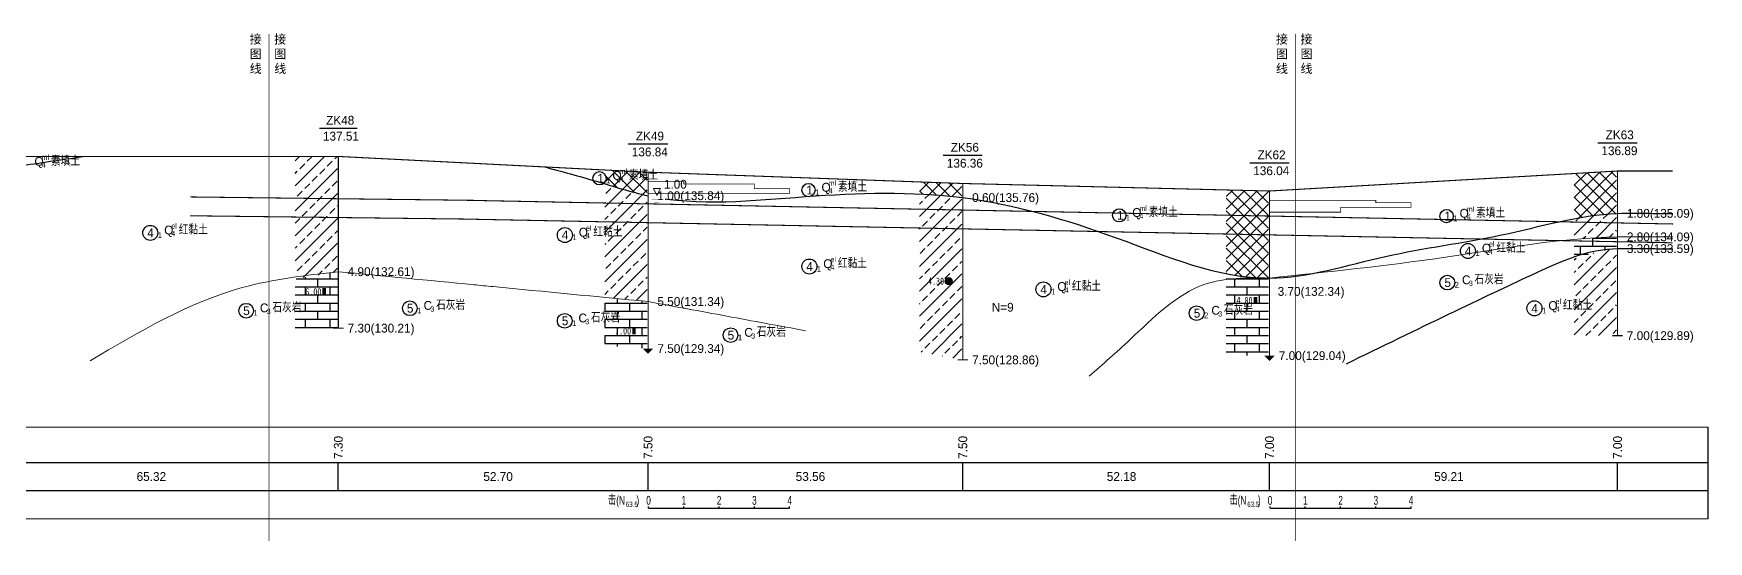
# Model space of a CAD drawing. Header units: inches. Extents: x -205 to 12199, y -11610 to -150.
# Drawn here: x 335.3 to 810.3, y -2252.4 to -2108.4 of the extents above; entities that cross this region are included whole.
import ezdxf
from ezdxf.enums import TextEntityAlignment as Align

# ---------------------------------------------------------------- set-up
doc = ezdxf.new("R2010")
doc.units = ezdxf.units.IN
doc.header["$MEASUREMENT"] = 0
doc.linetypes.add('ACAD_ISO03W100', pattern=[30, 12, -18])
doc.linetypes.add('ACAD_ISO05W100', pattern=[34, 24, -3, 0.5, -3, 0.5, -3])
for name, color, linetype in [('GiCAD_PouMian', 7, 'Continuous'), ('GICAD_QUYANG', 7, 'Continuous'), ('地质-原位曲线', 7, 'Continuous'), ('地质-图框', 7, 'Continuous'), ('地质-地层符号', 3, 'Continuous'), ('地质-地层线', 7, 'Continuous'), ('地质-地面线', 7, 'Continuous'), ('地质-填充花纹', 4, 'Continuous'), ('地质-文字', 7, 'Continuous'), ('地质-标注栏', 7, 'Continuous'), ('地质-标贯', 7, 'Continuous'), ('地质-水位线', 5, 'Continuous'), ('地质-钻孔', 7, 'Continuous'), ('管底', 7, 'Continuous'), ('红线', 1, 'ACAD_ISO05W100')]:
    doc.layers.add(name, color=color, linetype=linetype)
doc.styles.add('LZ_PMT_LINE', font='', dxfattribs={"height": 2})
doc.styles.get("Standard").update_dxf_attribs({"font": ''})
doc.styles.add('地层编号', font='Comfont.shx', dxfattribs={"width": 0.7, "height": 2.5, "bigfont": 'Hztxt12a.shx'})
doc.styles.add('层底标注', font='Comfont.shx', dxfattribs={"width": 0.7, "height": 2.5, "bigfont": 'Hztxt12a.shx'})
doc.styles.add('岩土名称', font='Comfont.shx', dxfattribs={"width": 0.7, "height": 2.5, "bigfont": 'Hztxt12a.shx'})
doc.styles.add('时代', font='Comfont.shx', dxfattribs={"width": 0.7, "height": 2.5, "bigfont": 'Hztxt12a.shx'})
doc.styles.add('标注栏数据', font='Comfont.shx', dxfattribs={"width": 0.7, "height": 2.5, "bigfont": 'Hztxt12a.shx'})
doc.styles.add('标贯动探', font='Comfont.shx', dxfattribs={"width": 0.7, "height": 2.5, "bigfont": 'Hztxt12a.shx'})
doc.styles.add('钻孔标注', font='Comfont.shx', dxfattribs={"width": 0.7, "height": 2.5, "bigfont": 'Hztxt12a.shx'})
doc.styles.get('LZ_PMT_LINE').set_extended_font_data('SimSun')
doc.styles.get('Standard').set_extended_font_data('SimSun')
doc.linetypes.add('bzhjcx', pattern='A,0.001,[2,XX1.shx,S=1,R=0,X=1,Y=0],-2', length=2.001)
doc.linetypes.add('swx', pattern='A,7,-1.5,["●",LZ_PMT_LINE,S=0.05,R=0,X=0,Y=0],-1.5', length=10)
pattern_1 = [(45, (-8641.076, -2322.844), (-3.535534, 3.535534), []), (45, (-8637.5405, -2322.844), (-3.535534, 3.535534), [2, -1])]
pattern_2 = [(0, (-8641.076, -2322.8439), (0, 2.3), []), (90, (-8641.076, -2322.844), (-3.5, 2.3), [2.3, -2.3])]
pattern_3 = [(45, (-8641.076, -2322.8439), (-1.76776695, 1.76776695), []), (135, (-8641.076, -2322.8439), (-1.76776695, -1.76776695), [])]

# ---------------------------------------------------------------- blocks, each defined once
blk = doc.blocks.new('gkqy_yan.dwg不标', base_point=(0, -1))
at = {"color": 7}
blk.add_solid([(-0.5, -2), (-0.5, 0), (0.5, -2), (0.5, 0)], dxfattribs=at)
blk = doc.blocks.new('shuiweifhcj')
at = {"color": 7, "linetype": 'Continuous'}
blk.add_wipeout([(-2.46, -2.23), (2.54, -2.23), (2.54, 2.23), (-2.46, 2.23)], dxfattribs=at).dxf.layer = '地质-水位线'
at = {"color": 7}
for points, const_width in [([(-2.25, 0.02), (2.32, 0.02)], 0.075), ([(-1.5, -1), (1.5, -1)], 0.075), ([(-0.75, -2), (0.75, -2)], 0.05)]:
    blk.add_lwpolyline(points, dxfattribs=dict(at, const_width=const_width))
at = {"color": 7, "lineweight": 0}
blk.add_lwpolyline([(0.02, 0.02), (1.02, 2.02), (-0.98, 2.02), (0.02, 0.02)], dxfattribs=at)
blk = doc.blocks.new('gkqy_yuan.dwg不标')
at = {"layer": 'GiCAD_PouMian'}
h = blk.add_hatch(color=7, dxfattribs=at)
edge = h.paths.add_edge_path()
edge.add_arc((0, 0), 1, 0, 360)
at = {"layer": 'GICAD_QUYANG', "color": 7}
blk.add_circle((0, 0), 1, dxfattribs=at)

msp = doc.modelspace()

# ---------------------------------------------------------------- hatches: boundary and pattern name
at = {"layer": '地质-填充花纹', "linetype": 'Continuous'}
h = msp.add_hatch(dxfattribs=at)
h.set_pattern_fill('GKFZNT', scale=0.5, style=0, pattern_type=2)
h.set_pattern_definition([(45, (-8551.076, -2322.844), (-3.535534, 3.535534), []), (45, (-8547.5405, -2322.844), (-3.535534, 3.535534), [2, -1])])
h.paths.add_polyline_path([(421.46493, -2176.00272), (414.22859, -2177.20359), (409.46493, -2177.99412), (409.46493, -2143.30206), (421.46493, -2143.29472)])
h = msp.add_hatch(dxfattribs=at)
h.set_pattern_fill('GKSTT', scale=0.5, style=0, pattern_type=2)
h.set_pattern_definition(pattern_3)
h.paths.add_polyline_path([(509.29946, -2147.74851), (509.29946, -2154.36666), (504.49808, -2153.19081), (499.69622, -2151.79771), (497.29946, -2151.07275), (497.29946, -2147.13827)])
h = msp.add_hatch(dxfattribs=at)
h.set_pattern_fill('GKFZNT', scale=0.5, style=0, pattern_type=2)
h.set_pattern_definition(pattern_1)
h.paths.add_polyline_path([(499.69622, -2151.79771), (504.49808, -2153.19081), (509.29946, -2154.36666), (509.29946, -2184.40379), (500.47071, -2183.55276), (497.29946, -2183.24707), (497.29946, -2151.07275)])
h = msp.add_hatch(dxfattribs=at)
h.set_pattern_fill('GKSTT', scale=0.5, style=0, pattern_type=2)
h.set_pattern_definition(pattern_3)
h.paths.add_polyline_path([(598.56061, -2150.95223), (598.56061, -2154.93785), (589.14758, -2154.05883), (586.56061, -2153.93711), (586.56061, -2150.52203)])
h = msp.add_hatch(dxfattribs=at)
h.set_pattern_fill('GKSTT', scale=0.5, style=0, pattern_type=2)
h.set_pattern_definition(pattern_3)
h.paths.add_polyline_path([(784.21785, -2159.45332), (776.00998, -2160.28888), (772.21785, -2160.95374), (772.21785, -2148.1313), (784.21785, -2147.44222)])
h = msp.add_hatch(dxfattribs=at)
h.set_pattern_fill('GKFZNT', scale=0.5, style=0, pattern_type=2)
h.set_pattern_definition(pattern_1)
h.paths.add_polyline_path([(589.14758, -2154.05883), (598.56061, -2154.93785), (598.56061, -2200.91489), (586.56061, -2198.6922), (586.56061, -2153.93711)])
h = msp.add_hatch(dxfattribs=at)
h.set_pattern_fill('GKSTT', scale=0.5, style=0, pattern_type=2)
h.set_pattern_definition(pattern_3)
h.paths.add_polyline_path([(685.53478, -2153.08844), (685.53478, -2177.7506), (680.57457, -2177.53948), (675.61752, -2176.89521), (673.53478, -2176.47385), (673.53478, -2152.79409)])
h = msp.add_hatch(dxfattribs=at)
h.set_pattern_fill('GKFZNT', scale=0.5, style=0, pattern_type=2)
h.set_pattern_definition(pattern_1)
h.paths.add_polyline_path([(784.21785, -2166.10703), (774.75738, -2166.57983), (772.21785, -2166.80792), (772.21785, -2160.95374), (776.00998, -2160.28888), (784.21785, -2159.45332)])
h = msp.add_hatch(dxfattribs=at)
h.set_pattern_fill('GKSHY', scale=0.5, style=0, pattern_type=2)
h.set_pattern_definition(pattern_2)
h.paths.add_polyline_path([(784.21785, -2169.46829), (778.6442, -2170.36959), (773.83264, -2171.72398), (772.21785, -2172.29521), (772.21785, -2166.80792), (774.75738, -2166.57983), (784.21785, -2166.10703)])
h = msp.add_hatch(dxfattribs=at)
h.set_pattern_fill('GKFZNT', scale=0.5, style=0, pattern_type=2)
h.set_pattern_definition(pattern_1)
h.paths.add_polyline_path([(784.21785, -2194.09453), (772.21785, -2194.09453), (772.21785, -2172.29521), (773.83264, -2171.72398), (778.6442, -2170.36959), (784.21785, -2169.46829)])
h = msp.add_hatch(dxfattribs=at)
h.set_pattern_fill('GKSHY', scale=0.5, style=0, pattern_type=2)
h.set_pattern_definition([(0, (-8551.076, -2322.8439), (0, 2.3), []), (90, (-8551.076, -2322.844), (-3.5, 2.3), [2.3, -2.3])])
h.paths.add_polyline_path([(421.46493, -2191.96123), (409.46493, -2191.96123), (409.46493, -2177.99412), (414.22859, -2177.20359), (421.46493, -2176.00272)])
h = msp.add_hatch(dxfattribs=at)
h.set_pattern_fill('GKSHY', scale=0.5, style=0, pattern_type=2)
h.set_pattern_definition(pattern_2)
h.paths.add_polyline_path([(675.61752, -2176.89521), (680.57457, -2177.53948), (685.53478, -2177.7506), (685.53478, -2199.76124), (673.53478, -2199.76124), (673.53478, -2176.47385)])
h = msp.add_hatch(dxfattribs=at)
h.set_pattern_fill('GKSHY', scale=0.5, style=0, pattern_type=2)
h.set_pattern_definition(pattern_2)
h.paths.add_polyline_path([(500.47071, -2183.55276), (509.29946, -2184.40379), (509.29946, -2197.74471), (497.29946, -2196.95231), (497.29946, -2183.24707)])

# ---------------------------------------------------------------- linework, layer by layer
at = {"layer": '地质-原位曲线', "color": 7, "linetype": 'Continuous'}
for p, q in [((509.69933, -2243.02786), (509.69933, -2242.52786)), ((509.69933, -2243.02786), (549.69933, -2243.02786)), ((519.69933, -2243.02786), (519.69933, -2242.52786)), ((529.69933, -2243.02786), (529.69933, -2242.52786)), ((539.69933, -2243.02786), (539.69933, -2242.52786)), ((549.69933, -2243.02786), (549.69933, -2242.52786)), ((685.93468, -2243.02786), (685.93468, -2242.52786)), ((685.93468, -2243.02786), (725.93468, -2243.02786)), ((695.93468, -2243.02786), (695.93468, -2242.52786)), ((705.93468, -2243.02786), (705.93468, -2242.52786)), ((715.93468, -2243.02786), (715.93468, -2242.52786)), ((725.93468, -2243.02786), (725.93468, -2242.52786))]:
    msp.add_line(p, q, dxfattribs=at)
at = {"layer": '地质-原位曲线', "color": 7, "linetype": 'Continuous', "const_width": 0.2, "flags": 128}
msp.add_lwpolyline([(685.93468, -2155.76124), (715.93468, -2155.76124), (715.93468, -2156.4279), (725.93468, -2156.4279), (725.93468, -2157.09457), (725.93468, -2157.09457), (725.93468, -2157.76124), (705.93468, -2157.76124), (705.93468, -2158.4279), (705.93468, -2158.4279), (705.93468, -2159.09457), (685.93468, -2159.09457)], dxfattribs=at)
at = {"layer": '地质-地层符号', "color": 7, "linetype": 'Continuous'}
for centre, major_axis in [((495.78537, -2149.48344), (0, 1.875)), ((555.05503, -2152.82787), (0, 1.875)), ((643.17269, -2159.99455), (0, 1.875)), ((736.00131, -2160.20424), (0, 1.875)), ((368.40591, -2164.96121), (0, 2.125)), ((485.95974, -2165.57472), (0, 2.125)), ((742.06455, -2170.10043), (0, 2.125)), ((555.30503, -2174.49454), (0, 2.125)), ((621.67965, -2180.9691), (0, 2.125)), ((736.20964, -2179.06122), (0, 2.08333)), ((395.58125, -2187.01956), (0, 2.08333)), ((442.00081, -2186.32073), (0, 2.08333)), ((760.92208, -2186.35288), (0, 2.125)), ((485.91807, -2189.88739), (0, 2.08333)), ((665.12457, -2187.7168), (0, 2.08333)), ((532.94808, -2193.96122), (0, 2.08333))]:
    msp.add_ellipse(centre, major_axis=major_axis, ratio=1, dxfattribs=at)
at = {"layer": '地质-地层线', "color": 7, "lineweight": 25}
msp.add_spline([(312.84688, -2148.69453), (330.99156, -2146.01676), (349.13623, -2143.33899)], degree=3, dxfattribs=at)
for points, knots in [([(480.27128, -2146.27234), (485.15735, -2147.5858), (494.92949, -2150.21273), (518.86306, -2158.05375), (554.25642, -2154.09974), (599.27379, -2152.59669), (642.25731, -2165.37578), (681.89261, -2182.50202), (718.69193, -2170.52669), (751.63184, -2166.52286), (776.60529, -2158.93112), (793.01944, -2159.44514), (798.23706, -2159.45513), (800.12002, -2159.45002)], [0, 0, 0, 0, 15.196418235, 30.392836469, 75.0242114, 119.655586331, 164.612085508, 209.568584685, 243.02578978, 276.482994876, 309.940199972, 319.940199972, 325.590434039, 325.590434039, 325.590434039, 325.590434039]), ([(707.58716, -2202.04457), (727.56382, -2192.35555), (767.51715, -2172.97751), (778.35029, -2169.10522), (793.07767, -2169.43315), (798.2526, -2169.45966), (800.12002, -2169.46923)], [0, 0, 0, 0, 25.809433963, 51.618867927, 61.618867927, 67.264828057, 67.264828057, 67.264828057, 67.264828057])]:
    msp.add_open_spline(points, degree=3, knots=knots, dxfattribs=at)
at = {"layer": '地质-地层线', "color": 7, "linetype": 'bzhjcx', "lineweight": 0}
for points, knots in [([(685.78478, -2177.76124), (702.24558, -2176.04803), (735.16718, -2172.6216), (771.22189, -2165.79626), (793.01883, -2166.10227), (798.23629, -2166.10673), (800.12002, -2166.10444)], [0, 0, 0, 0, 49.68516027, 99.37032054, 109.37032054, 115.021910189, 115.021910189, 115.021910189, 115.021910189]), ([(460.12002, -2179.66322), (461.95741, -2179.84034), (478.43389, -2181.42856), (494.91037, -2183.01678), (509.54946, -2184.42789)], [38.583098667, 38.583098667, 38.583098667, 38.583098667, 44.120822037, 88.241644073, 88.241644073, 88.241644073, 88.241644073])]:
    msp.add_open_spline(points, degree=3, knots=knots, dxfattribs=at)
for points in [[(351.35044, -2201.20528), (394.49842, -2180.47781), (421.71493, -2175.96123)], [(685.78478, -2177.76124), (667.4305, -2179.54126), (646.20425, -2195.23861), (634.64203, -2205.58854)], [(509.54946, -2184.42789), (531.86424, -2188.56112), (554.17903, -2192.69435)]]:
    msp.add_spline(points, degree=3, dxfattribs=at)
at = {"layer": '地质-地层线', "color": 7, "linetype": 'bzhjcx', "lineweight": 0, "start_tangent": (0.995386299, -0.095948505), "end_tangent": (0.995386299, -0.095948505)}
msp.add_spline([(421.71493, -2175.96123), (460.12002, -2179.66322)], degree=3, dxfattribs=at)
at = {"layer": '地质-地面线', "color": 7, "linetype": 'Continuous', "const_width": 0.3}
for points in [[(120.12002, -2145.36122), (140.12002, -2145.36122), (216.0787, -2145.36122), (312.84688, -2143.3612), (421.71493, -2143.29457), (460.12002, -2145.24758)], [(460.12002, -2145.24758), (509.54946, -2147.76122), (598.81061, -2150.96119), (685.78478, -2153.09457), (784.46785, -2147.42787), (800.12002, -2147.42787)]]:
    msp.add_lwpolyline(points, dxfattribs=at)
at = {"layer": '地质-标注栏', "color": 7, "linetype": 'Continuous', "const_width": 0.3}
for points in [[(80.12023, -2220.02786), (470.12023, -2220.02786)], [(420.12023, -2220.02786), (810.12023, -2220.02786)], [(810.12023, -2220.02786), (810.12023, -2246.02786)], [(80.12023, -2246.02786), (470.12023, -2246.02786)], [(420.12023, -2246.02786), (810.12023, -2246.02786)]]:
    msp.add_lwpolyline(points, dxfattribs=at)
at = {"layer": '地质-标注栏', "color": 7, "linetype": 'Continuous'}
for points in [[(80.12023, -2230.02786), (470.12023, -2230.02786)], [(420.12023, -2230.02786), (810.12023, -2230.02786)], [(421.71493, -2238.02786), (421.71493, -2230.02786)], [(421.71493, -2238.02786), (421.71493, -2230.02786)], [(509.54946, -2238.02786), (509.54946, -2230.02786)], [(509.54946, -2238.02786), (509.54946, -2230.02786)], [(598.81061, -2238.02786), (598.81061, -2230.02786)], [(598.81061, -2238.02786), (598.81061, -2230.02786)], [(685.78478, -2238.02786), (685.78478, -2230.02786)], [(685.78478, -2238.02786), (685.78478, -2230.02786)], [(784.46785, -2238.02786), (784.46785, -2230.02786)], [(80.12023, -2238.02786), (470.12023, -2238.02786)], [(420.12023, -2238.02786), (810.12023, -2238.02786)]]:
    msp.add_lwpolyline(points, dxfattribs=at)
at = {"layer": '地质-钻孔', "color": 7, "linetype": 'Continuous'}
for p, q in [((416.35167, -2135.29457), (427.07823, -2135.29457)), ((503.93663, -2139.76121), (515.16222, -2139.76121)), ((778.89659, -2139.42787), (790.03917, -2139.42787)), ((593.28038, -2142.9612), (604.33995, -2142.9612)), ((680.17198, -2145.09457), (691.39757, -2145.09457))]:
    msp.add_line(p, q, dxfattribs=at)
at = {"layer": '地质-钻孔', "color": 7, "const_width": 0.3, "flags": 128}
for points in [[(421.71493, -2143.29457), (421.71493, -2191.96123)], [(598.81061, -2150.96119), (598.81061, -2200.96119)], [(784.46785, -2147.42787), (784.46785, -2194.09453)], [(685.78478, -2153.09457), (685.78478, -2199.76124)]]:
    msp.add_lwpolyline(points, dxfattribs=at)
at = {"layer": '地质-钻孔', "color": 7, "linetype": 'Continuous', "const_width": 0.3, "flags": 128}
for points in [[(420.21493, -2191.96123), (423.21493, -2191.96123)], [(782.96785, -2194.09453), (785.96785, -2194.09453)], [(597.31061, -2200.96119), (600.31061, -2200.96119)]]:
    msp.add_lwpolyline(points, dxfattribs=at)
at = {"layer": '地质-钻孔', "color": 7, "linetype": 'Continuous'}
for points in [[(508.04946, -2197.76122), (511.04946, -2197.76122), (509.54946, -2199.26122)], [(684.28478, -2199.76124), (687.28478, -2199.76124), (685.78478, -2201.26124)]]:
    msp.add_solid(points, dxfattribs=at)
at = {"layer": '管底', "linetype": 'swx', "const_width": 0.3}
for points in [[(379.74726, -2154.77819), (460.10493, -2155.7366)], [(379.68366, -2160.11081), (460.04133, -2161.06922)], [(456.37241, -2161.02546), (800.13183, -2167.77572)]]:
    msp.add_lwpolyline(points, dxfattribs=at)
at = {"layer": '红线', "linetype": 'ACAD_ISO03W100', "ltscale": 0.4, "const_width": 0.2}
for points in [[(402.09932, -2108.54945), (402.09932, -2252.34036)], [(693.12578, -2108.54945), (693.12578, -2252.34036)]]:
    msp.add_lwpolyline(points, dxfattribs=at)

# ---------------------------------------------------------------- block references
at = {"layer": '地质-图框', "color": 7, "linetype": 'Continuous'}
for name, p in [('gkqy_yuan.dwg不标', (594.81061, -2178.62786)), ('gkqy_yan.dwg不标', (417.71493, -2181.6279)), ('gkqy_yan.dwg不标', (681.78478, -2184.09457)), ('gkqy_yan.dwg不标', (505.54946, -2192.76122))]:
    msp.add_blockref(name, p, dxfattribs=at)

# ---------------------------------------------------------------- texts
at = {"layer": '地质-原位曲线', "color": 7, "linetype": 'Continuous', "style": '标注栏数据', "width": 0.7}
for s, height, p in [('击', 2.5, (498.17849, -2242.02786)), ('(N', 2.5, (500.52849, -2242.02786)), ('63.5', 1.5, (503.23683, -2242.65286)), (')', 2.5, (506.25183, -2242.02786)), ('击', 2.5, (674.41385, -2242.02786)), ('(N', 2.5, (676.76385, -2242.02786)), ('63.5', 1.5, (679.47218, -2242.65286)), (')', 2.5, (682.48718, -2242.02786))]:
    msp.add_text(s, height=height, dxfattribs=at).set_placement(p)
for s, p in [('0', (509.69933, -2242.02786)), ('1', (519.69933, -2242.02786)), ('2', (529.69933, -2242.02786)), ('3', (539.69933, -2242.02786)), ('4', (549.69933, -2242.02786)), ('0', (685.93468, -2242.02786)), ('1', (695.93468, -2242.02786)), ('2', (705.93468, -2242.02786)), ('3', (715.93468, -2242.02786)), ('4', (725.93468, -2242.02786))]:
    msp.add_text(s, height=2.5, dxfattribs=at).set_placement(p, align=Align.CENTER)
at = {"layer": '地质-图框', "color": 7, "linetype": 'Continuous', "width": 0.7}
for s, p in [('4.30', (588.93602, -2179.62786)), ('6.00', (412.34034, -2182.6279)), ('4.80', (676.41018, -2185.09457)), ('7.00', (500.17486, -2193.76122))]:
    msp.add_text(s, height=2, dxfattribs=at).set_placement(p)
at = {"layer": '地质-地层符号', "color": 7, "linetype": 'Continuous'}
for s, height, style, p in [('Q', 2.5, '时代', (335.55406, -2145.93342)), ('素填土', 2.5, '岩土名称', (340.22072, -2145.93342)), ('1', 2.5, '地层编号', (495.16037, -2150.73344)), ('1', 1.625, '地层编号', (497.66037, -2150.93344)), ('Q', 2.5, '时代', (499.47287, -2149.93344)), ('1', 2.5, '地层编号', (554.43003, -2154.07787)), ('Q', 2.5, '时代', (558.74253, -2153.27787)), ('素填土', 2.5, '岩土名称', (563.4092, -2153.27787)), ('1', 1.625, '地层编号', (556.93003, -2154.27787)), ('1', 2.5, '地层编号', (642.54769, -2161.24455)), ('1', 1.625, '地层编号', (645.04769, -2161.44455)), ('Q', 2.5, '时代', (646.86019, -2160.44455)), ('素填土', 2.5, '岩土名称', (651.52686, -2160.44455)), ('1', 2.5, '地层编号', (735.37631, -2161.45424)), ('1', 1.625, '地层编号', (737.87631, -2161.65424)), ('Q', 2.5, '时代', (739.68881, -2160.65424)), ('素填土', 2.5, '岩土名称', (744.35548, -2160.65424)), ('4', 2.5, '地层编号', (367.53091, -2166.21121)), ('1', 1.625, '地层编号', (370.53091, -2166.41121)), ('Q', 2.5, '时代', (372.34341, -2165.41121)), ('红黏土', 2.5, '岩土名称', (376.46841, -2165.41121)), ('4', 2.5, '地层编号', (485.08474, -2166.82472)), ('1', 1.625, '地层编号', (488.08474, -2167.02472)), ('Q', 2.5, '时代', (489.89724, -2166.02472)), ('红黏土', 2.5, '岩土名称', (494.02224, -2166.02472)), ('4', 2.5, '地层编号', (741.18955, -2171.35043)), ('1', 1.625, '地层编号', (744.18955, -2171.55043)), ('Q', 2.5, '时代', (746.00205, -2170.55043)), ('红黏土', 2.5, '岩土名称', (750.12705, -2170.55043)), ('4', 2.5, '地层编号', (554.43003, -2175.74454)), ('1', 1.625, '地层编号', (557.43003, -2175.94454)), ('Q', 2.5, '时代', (559.24253, -2174.94454)), ('红黏土', 2.5, '岩土名称', (563.36753, -2174.94454)), ('4', 2.5, '地层编号', (620.80465, -2182.2191)), ('Q', 2.5, '时代', (625.61715, -2181.4191)), ('红黏土', 2.5, '岩土名称', (629.74215, -2181.4191)), ('5', 2.5, '地层编号', (735.37631, -2180.31122)), ('2', 1.625, '地层编号', (738.29298, -2180.51122)), ('C', 2.5, '时代', (740.37631, -2179.51122)), ('石灰岩', 2.5, '岩土名称', (743.91798, -2179.51122)), ('C', 2.5, '时代', (399.47709, -2187.46956)), ('石灰岩', 2.5, '岩土名称', (403.01875, -2187.46956)), ('C', 2.5, '时代', (445.89664, -2186.77073)), ('石灰岩', 2.5, '岩土名称', (449.43831, -2186.77073)), ('1', 1.625, '地层编号', (623.80465, -2182.4191)), ('Q', 2.5, '时代', (764.85958, -2186.80288)), ('红黏土', 2.5, '岩土名称', (768.98458, -2186.80288)), ('5', 2.5, '地层编号', (394.74792, -2188.26956)), ('1', 1.625, '地层编号', (397.66459, -2188.46956)), ('5', 2.5, '地层编号', (441.16748, -2187.57073)), ('1', 1.625, '地层编号', (444.08414, -2187.77073)), ('5', 2.5, '地层编号', (485.08474, -2191.13739)), ('1', 1.625, '地层编号', (488.0014, -2191.33739)), ('C', 2.5, '时代', (489.8139, -2190.33739)), ('石灰岩', 2.5, '岩土名称', (493.35557, -2190.33739)), ('5', 2.5, '地层编号', (664.29124, -2188.9668)), ('2', 1.625, '地层编号', (667.2079, -2189.1668)), ('C', 2.5, '时代', (669.29124, -2188.1668)), ('石灰岩', 2.5, '岩土名称', (672.8329, -2188.1668)), ('4', 2.5, '地层编号', (760.04708, -2187.60288)), ('1', 1.625, '地层编号', (763.04708, -2187.80288)), ('5', 2.5, '地层编号', (532.11474, -2195.21122)), ('1', 1.625, '地层编号', (535.03141, -2195.41122)), ('C', 2.5, '时代', (536.84391, -2194.41122)), ('石灰岩', 2.5, '岩土名称', (540.38558, -2194.41122))]:
    msp.add_text(s, height=height, dxfattribs=dict(at, style=style)).set_placement(p)
at = {"layer": '地质-地层符号', "color": 7, "linetype": 'Continuous', "style": '时代', "width": 0.8}
for s, p in [('4', (337.58739, -2146.43342)), ('ml', (337.58739, -2144.26676)), ('ml', (501.5062, -2148.26678)), ('4', (501.5062, -2150.43344)), ('ml', (560.77587, -2151.61121)), ('4', (560.77587, -2153.77787)), ('4', (648.89353, -2160.94455)), ('ml', (648.89353, -2158.77788)), ('4', (741.72214, -2161.15424)), ('ml', (741.72214, -2158.98757)), ('4', (374.37674, -2165.91121)), ('el', (374.37674, -2163.74455)), ('4', (491.93057, -2166.52472)), ('el', (491.93057, -2164.35806)), ('4', (748.03538, -2171.05043)), ('el', (748.03538, -2168.88376)), ('4', (561.27587, -2175.44454)), ('el', (561.27587, -2173.27787)), ('el', (627.65049, -2179.75244)), ('3', (742.32631, -2180.01122)), ('4', (627.65049, -2181.9191)), ('el', (766.89291, -2185.13622)), ('3', (401.42709, -2187.96956)), ('3', (447.84664, -2187.27073)), ('3', (491.7639, -2190.83739)), ('3', (671.24124, -2188.6668)), ('4', (766.89291, -2187.30288)), ('3', (538.79391, -2194.91122))]:
    msp.add_text(s, height=1.5, dxfattribs=at).set_placement(p)
at = {"layer": '地质-文字', "color": 7, "linetype": 'Continuous', "style": '层底标注'}
for s, p in [('0.60(135.76)', (601.46061, -2156.21119)), ('1.80(135.09)', (787.11785, -2160.67787)), ('2.80(134.09)', (787.11785, -2167.34453)), ('3.30(133.59)', (787.11785, -2170.67787)), ('4.90(132.61)', (424.36493, -2177.21123)), ('3.70(132.34)', (688.0959, -2182.80572)), ('5.50(131.34)', (512.19946, -2185.67789)), ('7.30(130.21)', (424.36493, -2193.21123)), ('7.00(129.89)', (787.11785, -2195.34453)), ('7.50(129.34)', (512.19946, -2199.01122)), ('7.00(129.04)', (688.43478, -2201.01124)), ('7.50(128.86)', (601.46061, -2202.21119))]:
    msp.add_text(s, height=2.5, dxfattribs=at).set_placement(p)
at = {"layer": '地质-标注栏', "color": 7, "linetype": 'Continuous', "style": '标注栏数据'}
for s, p in [('7.30', (422.96493, -2229.02786)), ('7.50', (510.79946, -2229.02786)), ('7.50', (600.06061, -2229.02786)), ('7.00', (687.03478, -2229.02786)), ('7.00', (785.71785, -2229.02786))]:
    msp.add_text(s, height=2.5, rotation=90.0000025, dxfattribs=at).set_placement(p)
for s, p in [('65.32', (364.51841, -2235.27786)), ('52.70', (462.84053, -2235.27786)), ('53.56', (551.41753, -2235.27786)), ('52.18', (639.65186, -2235.27786)), ('59.21', (732.48048, -2235.27786))]:
    msp.add_text(s, height=2.5, dxfattribs=at).set_placement(p)
at = {"layer": '地质-标贯', "color": 7, "linetype": 'Continuous', "style": '标贯动探'}
msp.add_text('N=9', height=2.5, dxfattribs=at).set_placement((607.01061, -2187.29452))
at = {"layer": '地质-钻孔', "color": 7, "linetype": 'Continuous', "style": '钻孔标注'}
for s, p in [('ZK48', (418.2566, -2134.29457)), ('137.51', (417.35184, -2138.79457)), ('ZK49', (506.09112, -2138.76122)), ('ZK63', (781.09285, -2138.42787)), ('136.84', (504.93636, -2143.26122)), ('ZK56', (595.39395, -2141.96119)), ('ZK62', (682.36811, -2144.09457)), ('136.89', (779.89642, -2142.92787)), ('136.36', (594.28085, -2146.46119)), ('136.04', (681.17168, -2148.59457))]:
    msp.add_text(s, height=2.5, dxfattribs=at).set_placement(p)
at = {"layer": '红线', "char_height": 2.5, "attachment_point": 1}
for insert in [(396.57988, -2108.82646), (403.5452, -2108.82646), (687.60634, -2108.82646), (694.57166, -2108.82646)]:
    msp.add_mtext_dynamic_manual_height_columns('接图线', width=3.594619, gutter_width=12.5, heights=[0], dxfattribs=dict(at, insert=insert))

# ---------------------------------------------------------------- next in the draw order: block references
at = {"layer": '地质-水位线', "color": 7, "linetype": 'Continuous'}
msp.add_blockref('shuiweifhcj', (512.04946, -2154.42789), dxfattribs=at)

# ---------------------------------------------------------------- next in the draw order: linework, layer by layer
at = {"layer": '地质-原位曲线', "color": 7, "linetype": 'Continuous', "const_width": 0.2, "flags": 128}
msp.add_lwpolyline([(509.69933, -2150.42789), (519.69933, -2150.42789), (519.69933, -2151.09456), (539.69933, -2151.09456), (539.69933, -2151.76121), (539.69933, -2151.76121), (539.69933, -2152.42789), (549.69933, -2152.42789), (549.69933, -2153.09456), (549.69933, -2153.09456), (549.69933, -2153.76121), (509.69933, -2153.76121)], dxfattribs=at)
at = {"layer": '地质-钻孔', "color": 7, "const_width": 0.3, "flags": 128}
msp.add_lwpolyline([(509.54946, -2147.76122), (509.54946, -2197.76122)], dxfattribs=at)
at = {"layer": '管底', "linetype": 'swx', "const_width": 0.3}
msp.add_lwpolyline([(456.47711, -2155.69349), (800.23653, -2162.44375)], dxfattribs=at)

# ---------------------------------------------------------------- next in the draw order: texts
at = {"layer": '地质-地层符号', "color": 7, "linetype": 'Continuous', "style": '岩土名称'}
msp.add_text('素填土', height=2.5, dxfattribs=at).set_placement((504.13953, -2149.93344))
at = {"layer": '地质-文字', "color": 7, "linetype": 'Continuous', "style": '层底标注'}
msp.add_text('1.00(135.84)', height=2.5, dxfattribs=at).set_placement((512.19946, -2155.67789))
at = {"layer": '地质-水位线', "color": 7, "linetype": 'Continuous', "style": '标贯动探'}
msp.add_text('1.00', height=2.5, dxfattribs=at).set_placement((514.04946, -2152.42789))

doc.saveas('drawing.dxf')
